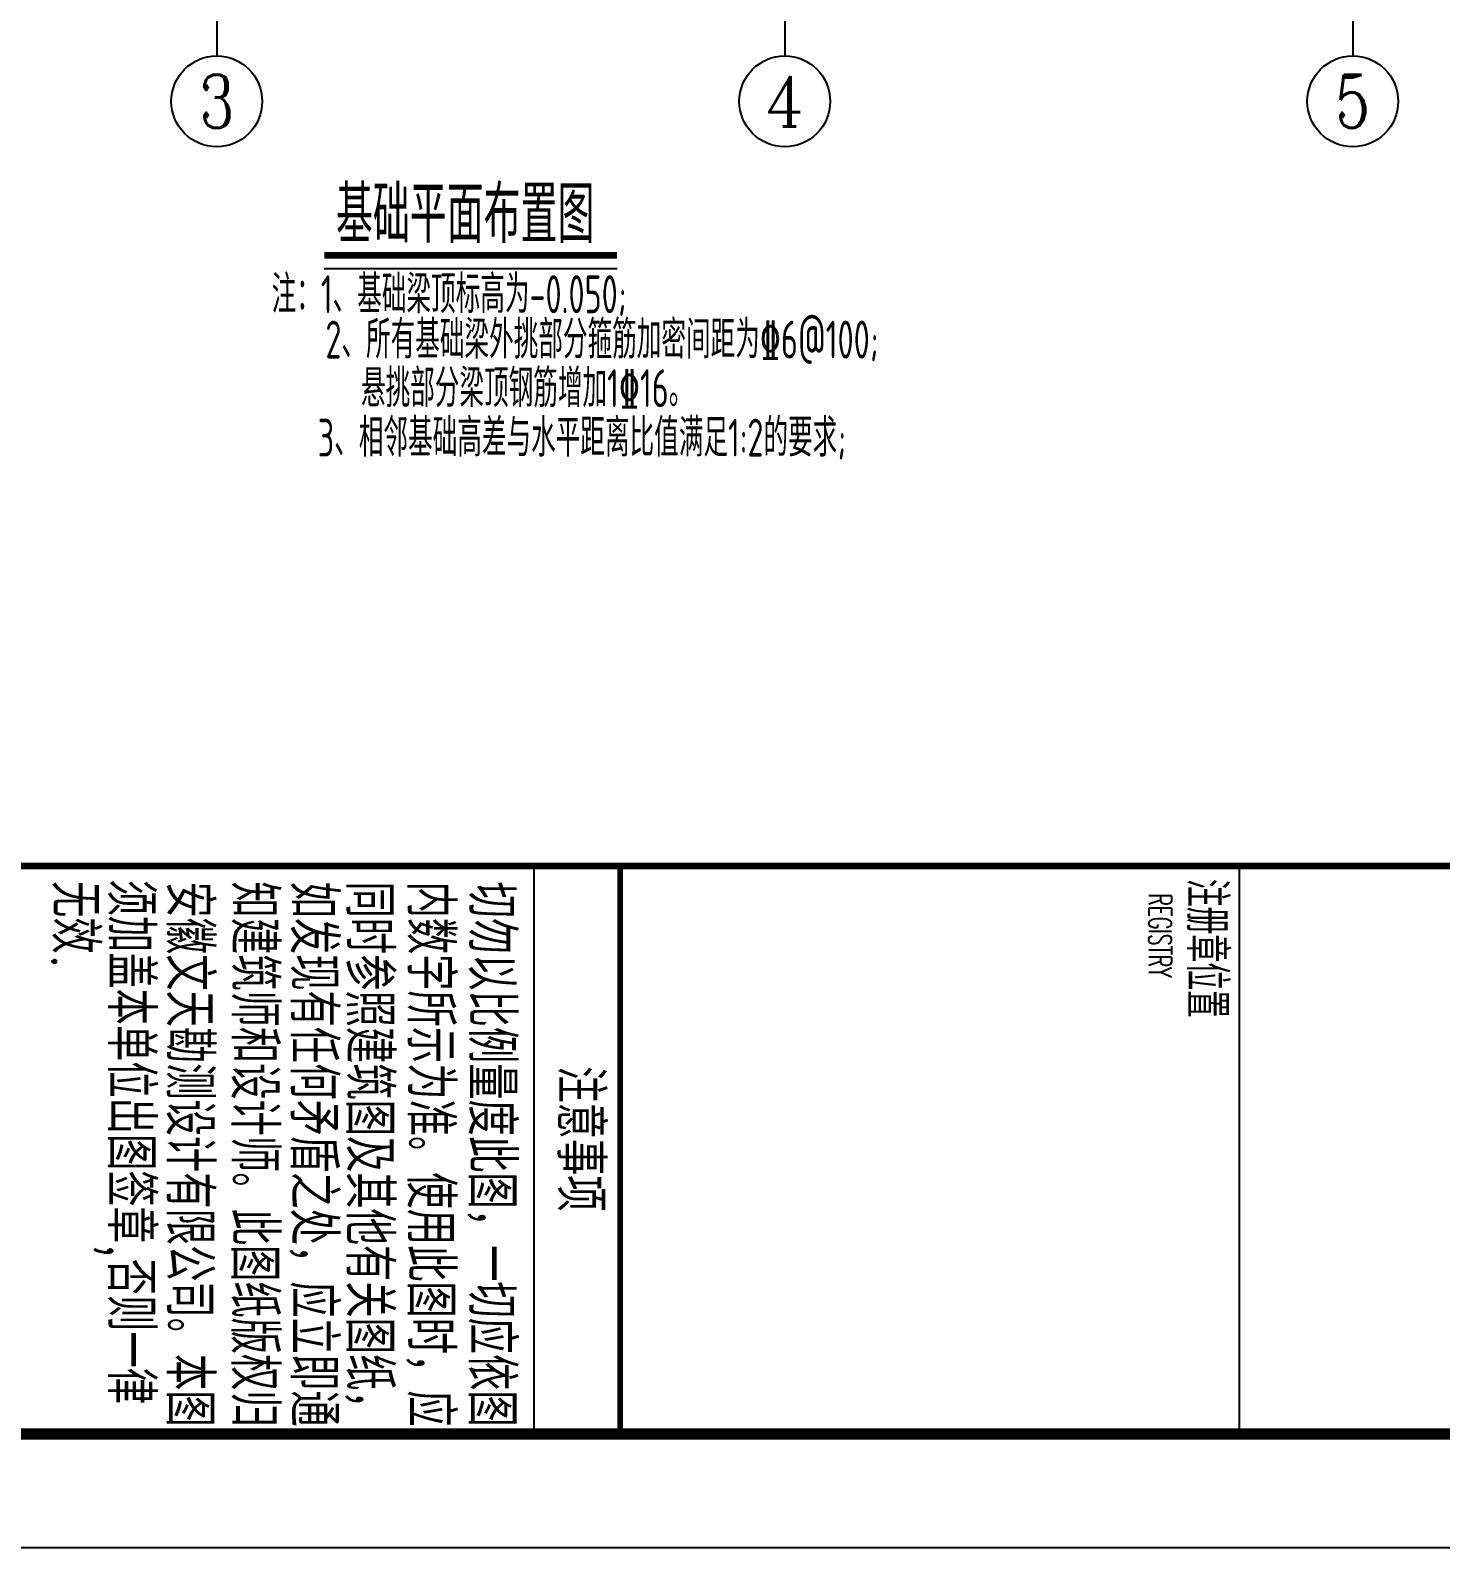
# Model space of a CAD drawing. Extents: x 14207793 to 14719554, y -1675802 to -1228715.
# Drawn here: x 14228397 to 14243295, y -1463372 to -1447345 of the extents above; entities that cross this region are included whole.
import ezdxf
from ezdxf.enums import TextEntityAlignment as Align

# ---------------------------------------------------------------- set-up
doc = ezdxf.new("R2010")
doc.units = 0
doc.header["$LTSCALE"] = 500
doc.header["$MEASUREMENT"] = 0
doc.layers.get('0').update_dxf_attribs({"linetype": 'CONTINUOUS'})
for name, color, linetype in [('AXIS', 3, 'CONTINUOUS'), ('AXIS_TEXT', 7, 'CONTINUOUS'), ('DIM_SYMB', 3, 'CONTINUOUS'), ('PUB_TITLE', 4, 'CONTINUOUS'), ('WINDOW', 96, 'CONTINUOUS'), ('水平标注', 2, 'CONTINUOUS')]:
    doc.layers.add(name, color=color, linetype=linetype)
doc.styles.add('_TCH_AXIS', font='COMPLEX', dxfattribs={"bigfont": 'GBCBIG'})
doc.styles.add('COMPLEX', font='COMPLEX')
doc.styles.add('HZ', font='txt', dxfattribs={"width": 0.8, "bigfont": 'hztxt'})
doc.styles.add('LLC', font='romans', dxfattribs={"bigfont": 'hzdx'})
doc.styles.add('TSSD_REIN', font='Tssdeng.shx', dxfattribs={"width": 0.65, "bigfont": 'hztxt.shx'})

# ---------------------------------------------------------------- blocks, each defined once
blk = doc.blocks.new('_AXISO')
blk.add_circle((0, 0), 0.5)
at = {"layer": 'AXIS_TEXT', "style": 'COMPLEX', "width": 1.041667}
blk.add_attdef('A', text='', height=0.56, dxfattribs=at).set_placement((-0.25, -0.28), (0.25, -0.28), align=Align.FIT)

msp = doc.modelspace()

# ---------------------------------------------------------------- linework, layer by layer
at = {"color": 4}
msp.add_line((14241166.06, -1456172.5, 273.91), (14241166.06, -1462172.5, -519.18), dxfattribs=at)
at = {"color": 4, "const_width": 71.27}
msp.add_lwpolyline([(14228249.2, -1462172.5), (14228249.2, -1456172.5), (14256992.5, -1456172.5), (14256992.5, -1462172.5)], close=True, dxfattribs=at)
at = {"layer": 'AXIS'}
for p, q in [((14230366.02, -1442814.89), (14230366.02, -1447614.89)), ((14236366.02, -1442814.89), (14236366.02, -1447614.89)), ((14242366.02, -1442814.89), (14242366.02, -1447614.89))]:
    msp.add_line(p, q, dxfattribs=at)
at = {"layer": 'DIM_SYMB', "const_width": 70}
msp.add_lwpolyline([(14231502.24, -1449720.71), (14234595.17, -1449720.71)], dxfattribs=at)
at = {"layer": 'DIM_SYMB'}
msp.add_lwpolyline([(14231502.24, -1449860.71), (14234595.17, -1449860.71)], dxfattribs=at)
at = {"layer": 'PUB_TITLE'}
msp.add_line((14233720.55, -1462172.5, -1200), (14233720.55, -1456172.5), dxfattribs=at)
msp.add_lwpolyline([(14258192.5, -1463372.5), (14258192.5, -1320692.5), (14207792.5, -1320692.5), (14207792.5, -1463372.5)], close=True, dxfattribs=at)
at = {"layer": 'PUB_TITLE', "const_width": 120}
msp.add_lwpolyline([(14256992.5, -1462172.5), (14256992.5, -1323692.5), (14208992.5, -1323692.5), (14208992.5, -1462172.5)], close=True, dxfattribs=at)
at = {"layer": 'PUB_TITLE', "const_width": 60}
msp.add_lwpolyline([(14234628.92, -1462172.5), (14234628.92, -1456172.5)], dxfattribs=at)

# ---------------------------------------------------------------- block references
at = {"layer": 'AXIS'}
ref = msp.add_blockref('_AXISO', (14230366.02, -1448094.89), dxfattribs=dict(at, xscale=960, yscale=960, zscale=960))
ref.add_attrib('A', '3', dxfattribs={"layer": 'AXIS_TEXT', "height": 559.14, "style": '_TCH_AXIS'}).set_placement((14230179.64, -1448374.46), (14230552.4, -1448374.46), align=Align.FIT)
ref = msp.add_blockref('_AXISO', (14236366.02, -1448094.89), dxfattribs=dict(at, xscale=960, yscale=960, zscale=960))
ref.add_attrib('A', '4', dxfattribs={"layer": 'AXIS_TEXT', "height": 534.53, "style": '_TCH_AXIS'}).set_placement((14236162.39, -1448362.15), (14236569.65, -1448362.15), align=Align.FIT)
ref = msp.add_blockref('_AXISO', (14242366.02, -1448094.89), dxfattribs=dict(at, xscale=960, yscale=960, zscale=960))
ref.add_attrib('A', '5', dxfattribs={"layer": 'AXIS_TEXT', "height": 559.14, "style": '_TCH_AXIS'}).set_placement((14242179.64, -1448374.46), (14242552.4, -1448374.46), align=Align.FIT)

# ---------------------------------------------------------------- texts
at = {"style": 'TSSD_REIN', "width": 0.65}
for s, p in [('注：1、基础梁顶标高为-0.050;', (14230945.54, -1450332.46)), ('悬挑部分梁顶钢筋增加1%%13216。', (14231889.77, -1451324.97)), ('3、相邻基础高差与水平距离比值满足1:2的要求;', (14231432.27, -1451847.47))]:
    msp.add_text(s, height=400, dxfattribs=at).set_placement(p)
msp.add_text('2、所有基础梁外挑部分箍筋加密间距为%%1326@100;', height=400, dxfattribs=at).set_placement((14234435.01, -1450811.53), align=Align.CENTER)
at = {"layer": 'PUB_TITLE', "style": 'HZ', "width": 0.8}
for s, p in [('无效.', (14228628.96, -1456330.43, 2288.68)), ('须加盖本单位出图签章,否则一律', (14229216.96, -1456315, 2288.68)), ('安徽文天勘测设计有限公司。本图', (14229835.68, -1456335.47, 2288.68)), ('知建筑师和设计师。此图纸版权归', (14230520.72, -1456335.47, 2288.68)), ('如发现有任何矛盾之处，应立即通', (14231147.53, -1456335.47, 2288.68)), ('同时参照建筑图及其他有关图纸，', (14231735.53, -1456335.47, 2288.68)), ('内数字所示为准。使用此图时，应', (14232381.75, -1456335.47, 2288.68)), ('切勿以比例量度此图，一切应依图', (14233027.97, -1456335.47, 2288.68)), ('注意事项', (14233965.48, -1458287.03, -465.73))]:
    msp.add_text(s, height=480, rotation=270, dxfattribs=at).set_placement(p)
at = {"layer": 'WINDOW', "color": 4}
for s, height, style, width, p in [('注册章位置', 420, 'HZ', 0.7, (14240613.02, -1456306.89, -1280.5)), ('REGISTRY', 240, 'LLC', 0.6, (14240212.03, -1456463.68, -2480.5))]:
    msp.add_text(s, height=height, rotation=270, dxfattribs=dict(at, style=style, width=width)).set_placement(p)
at = {"layer": '水平标注', "style": 'TSSD_REIN', "width": 0.65}
msp.add_text('基础平面布置图', height=600, dxfattribs=at).set_placement((14231625, -1449590))

doc.saveas('drawing.dxf')
